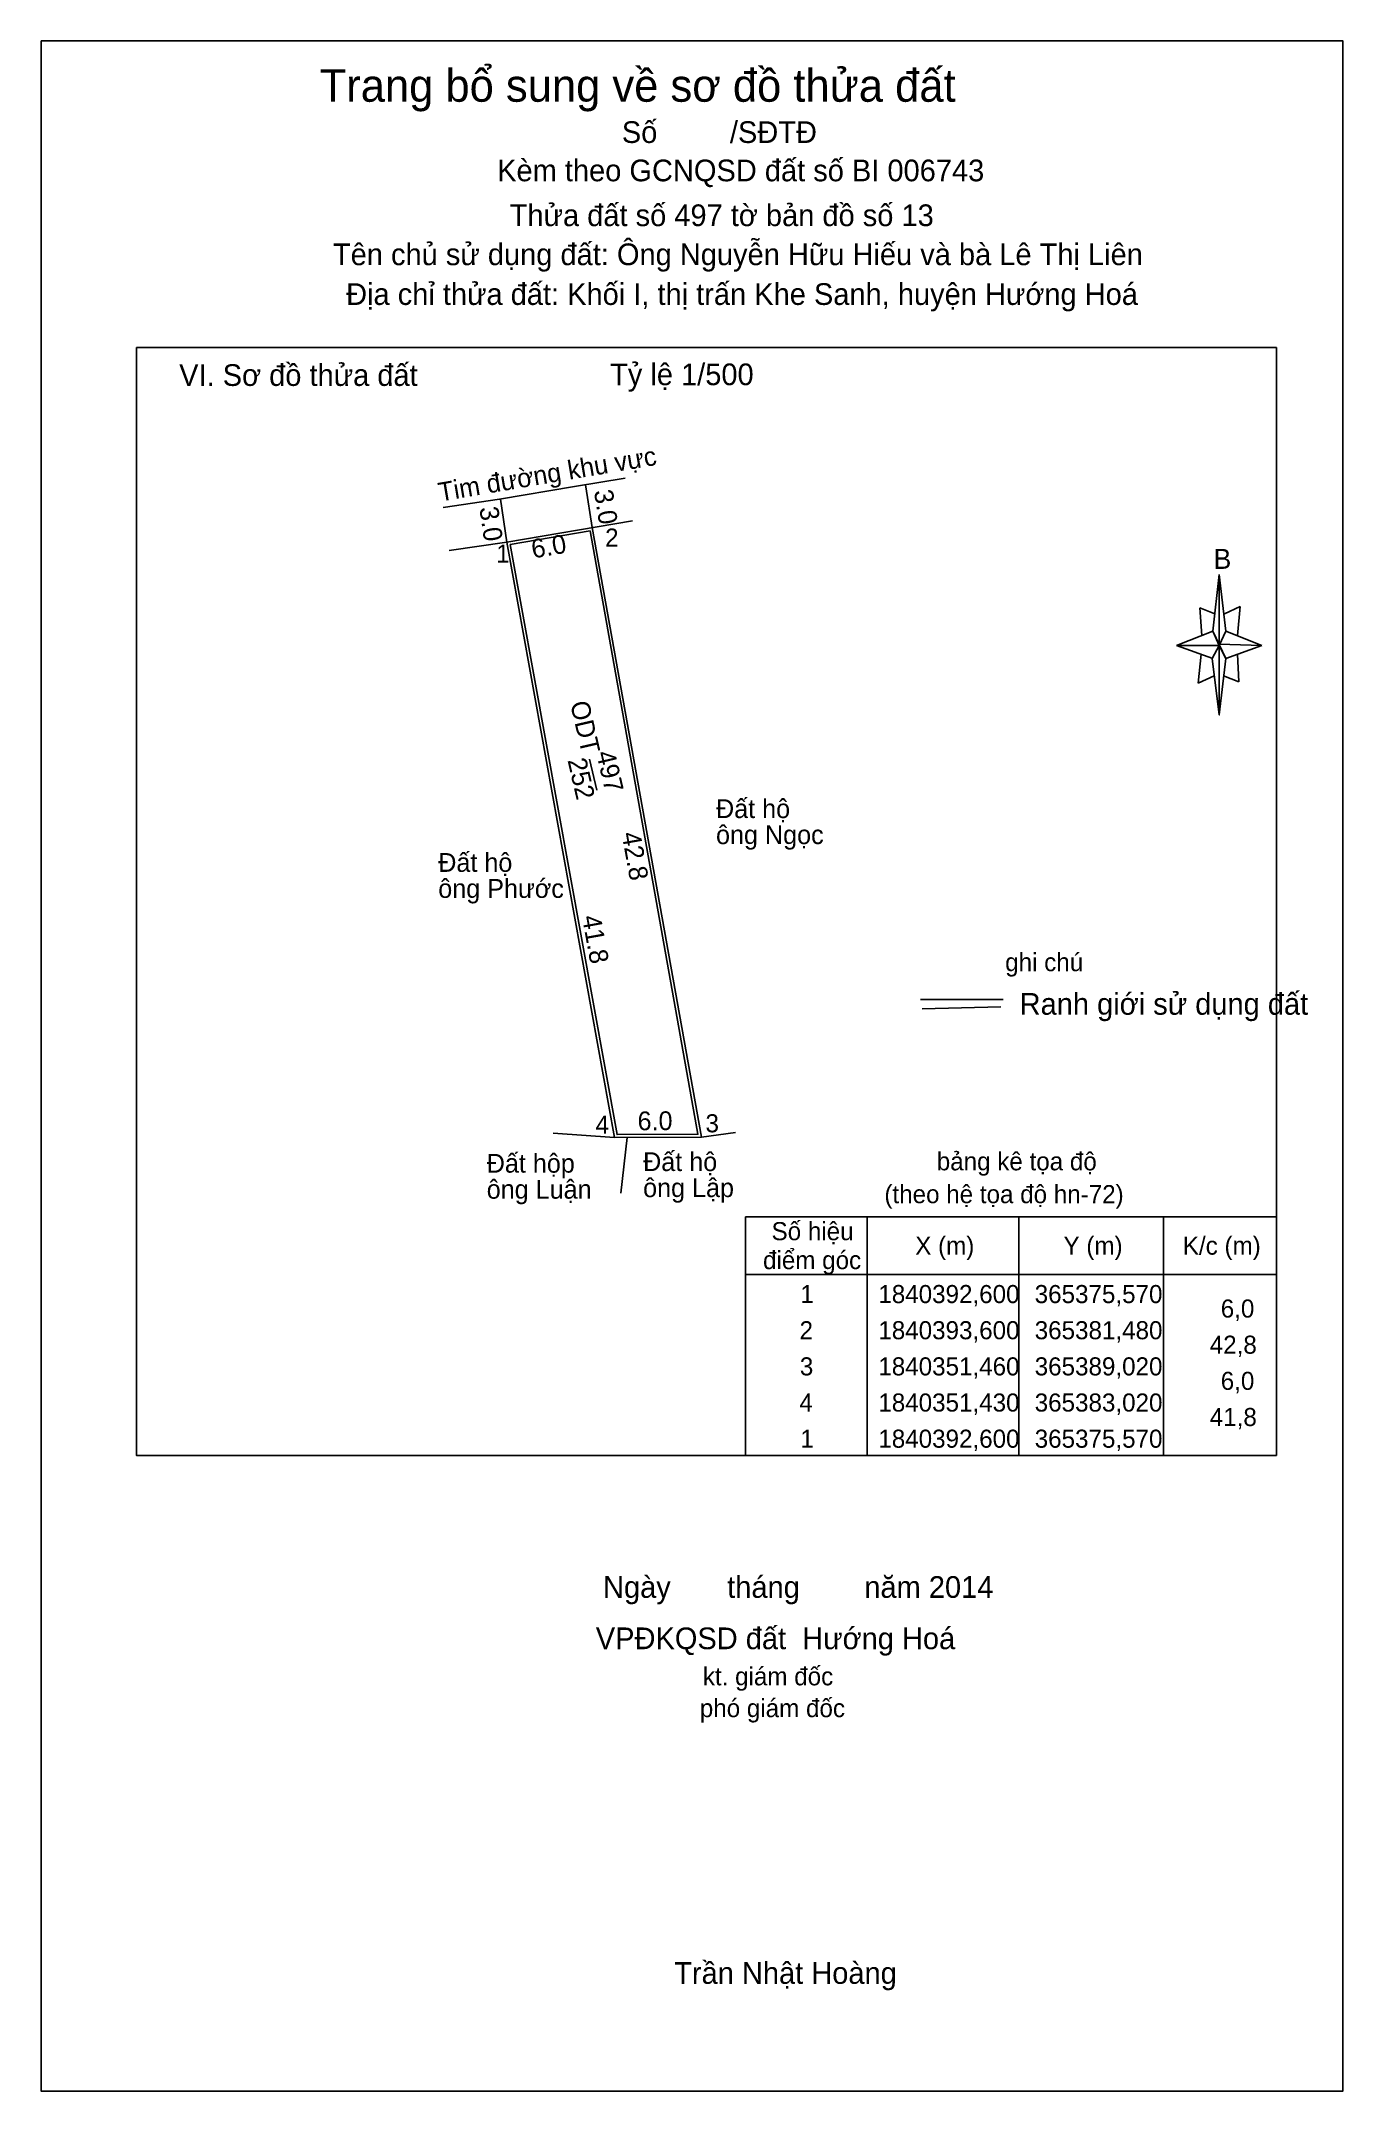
# Model space of a CAD drawing. Extents: x 365343 to 365433, y 1840286 to 1840427.
import ezdxf

# ---------------------------------------------------------------- set-up
doc = ezdxf.new("R2010")
doc.units = 0
for name, color, linetype in [('Level 1', 7, 'Continuous'), ('Level 2', 7, 'Continuous'), ('Level 5', 7, 'Continuous'), ('Level 63', 7, 'Continuous'), ('Level 8', 7, 'Continuous')]:
    doc.layers.add(name, color=color, linetype=linetype)

msp = doc.modelspace()

# ---------------------------------------------------------------- linework, layer by layer
at = {"layer": 'Level 1'}
for p, q in [((365409.87, 1840360.97), (365404.17, 1840360.97)), ((365409.72, 1840360.47), (365404.27, 1840360.32))]:
    msp.add_line(p, q, dxfattribs=at)
msp.add_lwpolyline([(365349.97, 1840406.05), (365428.77, 1840406.05), (365428.77, 1840329.45), (365349.97, 1840329.45)], close=True, dxfattribs=at)
at = {"layer": 'Level 2'}
for p, q in [((365380.24, 1840396.44), (365383.75, 1840397.03)), ((365371.16, 1840395), (365375.07, 1840395.56)), ((365375.07, 1840395.56), (365380.24, 1840396.44)), ((365375.57, 1840392.6), (365375.14, 1840395.57)), ((365381.03, 1840396.43), (365381.01, 1840396.57)), ((365381.48, 1840393.6), (365381.03, 1840396.43)), ((365375.57, 1840392.6), (365384.25, 1840394.07)), ((365381.48, 1840393.6), (365389.02, 1840351.46)), ((365371.59, 1840392.03), (365375.57, 1840392.6)), ((365375.57, 1840392.6), (365383.02, 1840351.43)), ((365381.29, 1840377.59), (365381.79, 1840375.44)), ((365378.77, 1840351.72), (365383.02, 1840351.43)), ((365391.38, 1840351.78), (365389.02, 1840351.46)), ((365389.02, 1840351.46), (365383.02, 1840351.43))]:
    msp.add_line(p, q, dxfattribs=at)
msp.add_lwpolyline([(365375.8, 1840392.44), (365381.32, 1840393.37), (365388.78, 1840351.66), (365383.19, 1840351.63)], close=True, dxfattribs=at)
msp.add_lwpolyline([(365383.88, 1840351.43), (365383.45, 1840347.59)], dxfattribs=at)
at = {"layer": 'Level 5'}
for p, q in [((365424.37, 1840386.45), (365424.82, 1840390.35)), ((365424.52, 1840387.65), (365423.47, 1840388.05)), ((365423.47, 1840388.05), (365423.62, 1840386.15)), ((365425.17, 1840387.65), (365426.27, 1840388.15)), ((365426.27, 1840388.15), (365426.07, 1840386.15)), ((365424.37, 1840386.45), (365421.87, 1840385.45)), ((365421.87, 1840385.45), (365424.37, 1840386.45)), ((365424.82, 1840385.45), (365424.37, 1840386.45)), ((365424.37, 1840386.45), (365425.27, 1840384.55)), ((365425.27, 1840386.45), (365427.77, 1840385.45)), ((365424.37, 1840384.55), (365421.87, 1840385.45)), ((365424.82, 1840385.45), (365421.87, 1840385.45)), ((365423.57, 1840384.85), (365423.37, 1840382.85)), ((365427.77, 1840385.45), (365424.82, 1840385.55)), ((365424.82, 1840385.55), (365424.82, 1840385.45)), ((365424.82, 1840385.45), (365425.27, 1840384.55)), ((365425.27, 1840384.55), (365424.82, 1840380.65)), ((365425.27, 1840384.55), (365427.77, 1840385.45)), ((365425.27, 1840384.55), (365427.77, 1840385.45)), ((365426.07, 1840384.85), (365426.17, 1840382.95)), ((365423.37, 1840382.85), (365424.47, 1840383.35)), ((365426.17, 1840382.95), (365425.12, 1840383.35))]:
    msp.add_line(p, q, dxfattribs=at)
for points in [[(365424.82, 1840390.35), (365425.27, 1840386.45), (365424.82, 1840385.45)], [(365424.82, 1840385.45), (365424.82, 1840380.65), (365424.32, 1840384.55)]]:
    msp.add_lwpolyline(points, close=True, dxfattribs=at)
at = {"layer": 'Level 63'}
for p, q in [((365400.47, 1840345.95), (365400.47, 1840329.45)), ((365410.97, 1840345.95), (365410.97, 1840329.45)), ((365420.97, 1840345.95), (365420.97, 1840329.45)), ((365392.07, 1840341.95), (365428.77, 1840341.95))]:
    msp.add_line(p, q, dxfattribs=at)
msp.add_lwpolyline([(365392.07, 1840345.95), (365428.77, 1840345.95), (365428.77, 1840329.45), (365392.07, 1840329.45)], close=True, dxfattribs=at)
at = {"layer": 'Level 8'}
msp.add_lwpolyline([(365343.37, 1840427.25), (365433.37, 1840427.25), (365433.37, 1840285.5), (365343.37, 1840285.5)], close=True, dxfattribs=at)

# ---------------------------------------------------------------- texts
at = {"layer": 'Level 1'}
for s, height, p in [('ghi chú', 1.25, (365410.02, 1840362.93)), ('Ranh giới sử dụng đất', 1.5, (365411.02, 1840359.92)), ('bảng kê tọa độ', 1.25, (365405.29, 1840349.16)), ('(theo hệ tọa độ hn-72)', 1.25, (365401.67, 1840346.89))]:
    msp.add_text(s, height=height, dxfattribs=at).set_placement(p)
at = {"layer": 'Level 2'}
for s, rotation, p in [('Tim đường khu vực', 9.6121, (365370.95, 1840395.4)), ('3.0', 278.9924, (365381.59, 1840396.13)), ('3.0', 278.2381, (365373.67, 1840394.97)), ('6.0', 9.6121, (365377.38, 1840391.47)), ('ODT', 283.051, (365379.94, 1840381.46)), ('252', 283.051, (365379.76, 1840377.52)), ('497', 283.051, (365381.74, 1840378.02)), ('42.8', 280.1444, (365383.5, 1840372.45)), ('41.8', 280.2571, (365380.76, 1840366.69)), ('6.0', 0.2865, (365384.61, 1840351.93))]:
    msp.add_text(s, height=1.3, rotation=rotation, dxfattribs=at).set_placement(p)
for s, height, p in [(' 2', 1.25, (365381.9, 1840392.29)), (' 1', 1.25, (365374.37, 1840391.18)), ('Đất hộ', 1.3, (365390.03, 1840373.52)), ('ông Ngọc', 1.3, (365390.03, 1840371.72)), ('Đất hộ', 1.3, (365370.83, 1840369.8)), ('ông Phước', 1.3, (365370.83, 1840368)), (' 3', 1.25, (365388.84, 1840351.79)), (' 4', 1.25, (365381.24, 1840351.7)), ('Đất hộp', 1.3, (365374.18, 1840349)), ('Đất hộ', 1.3, (365384.99, 1840349.11)), ('ông Luận', 1.3, (365374.18, 1840347.2)), ('ông Lập', 1.3, (365384.99, 1840347.31))]:
    msp.add_text(s, height=height, dxfattribs=at).set_placement(p)
at = {"layer": 'Level 5'}
for s, height, p in [('Trang bổ sung về sơ đồ thửa đất', 2.25, (365362.63, 1840423.05)), ('Số         /SĐTĐ', 1.5, (365383.52, 1840420.2)), ('Kèm theo GCNQSD đất số BI 006743', 1.5, (365374.9, 1840417.55)), ('Thửa đất số 497 tờ bản đồ số 13', 1.5, (365375.77, 1840414.45)), ('Tên chủ sử dụng đất: Ông Nguyễn Hữu Hiếu và bà Lê Thị Liên', 1.5, (365363.55, 1840411.75)), ('Địa chỉ thửa đất: Khối I, thị trấn Khe Sanh, huyện Hướng Hoá', 1.5, (365364.46, 1840409)), ('VI. Sơ đồ thửa đất', 1.5, (365352.92, 1840403.4)), ('Tỷ lệ 1/500', 1.5, (365382.71, 1840403.45)), ('B', 1.38, (365424.42, 1840390.75)), ('Ngày       tháng        năm 2014', 1.5, (365382.22, 1840319.6)), ('VPĐKQSD đất  Hướng Hoá', 1.5, (365381.72, 1840316.05)), ('kt. giám đốc', 1.25, (365389.12, 1840313.55)), ('phó giám đốc', 1.25, (365388.91, 1840311.35)), ('Trần Nhật Hoàng', 1.5, (365387.14, 1840292.91))]:
    msp.add_text(s, height=height, dxfattribs=at).set_placement(p)
at = {"layer": 'Level 63'}
for s, p in [('Số hiệu', (365393.87, 1840344.33)), ('X (m)', (365403.8, 1840343.33)), ('Y (m)', (365414.05, 1840343.33)), ('K/c (m)', (365422.3, 1840343.33)), ('điểm góc', (365393.28, 1840342.33)), (' 1', (365395.4, 1840339.98)), ('1840392,600', (365401.25, 1840339.98)), ('365375,570', (365412.06, 1840339.98)), ('6,0', (365424.92, 1840338.98)), (' 2', (365395.34, 1840337.48)), ('1840393,600', (365401.25, 1840337.48)), ('365381,480', (365412.06, 1840337.48)), ('42,8', (365424.16, 1840336.48)), (' 3', (365395.36, 1840334.98)), ('1840351,460', (365401.25, 1840334.98)), ('365389,020', (365412.06, 1840334.98)), ('6,0', (365424.92, 1840333.98)), (' 4', (365395.33, 1840332.48)), ('1840351,430', (365401.25, 1840332.48)), ('365383,020', (365412.06, 1840332.48)), ('41,8', (365424.16, 1840331.48)), (' 1', (365395.4, 1840329.98)), ('1840392,600', (365401.25, 1840329.98)), ('365375,570', (365412.06, 1840329.98))]:
    msp.add_text(s, height=1.25, dxfattribs=at).set_placement(p)

doc.saveas('drawing.dxf')
